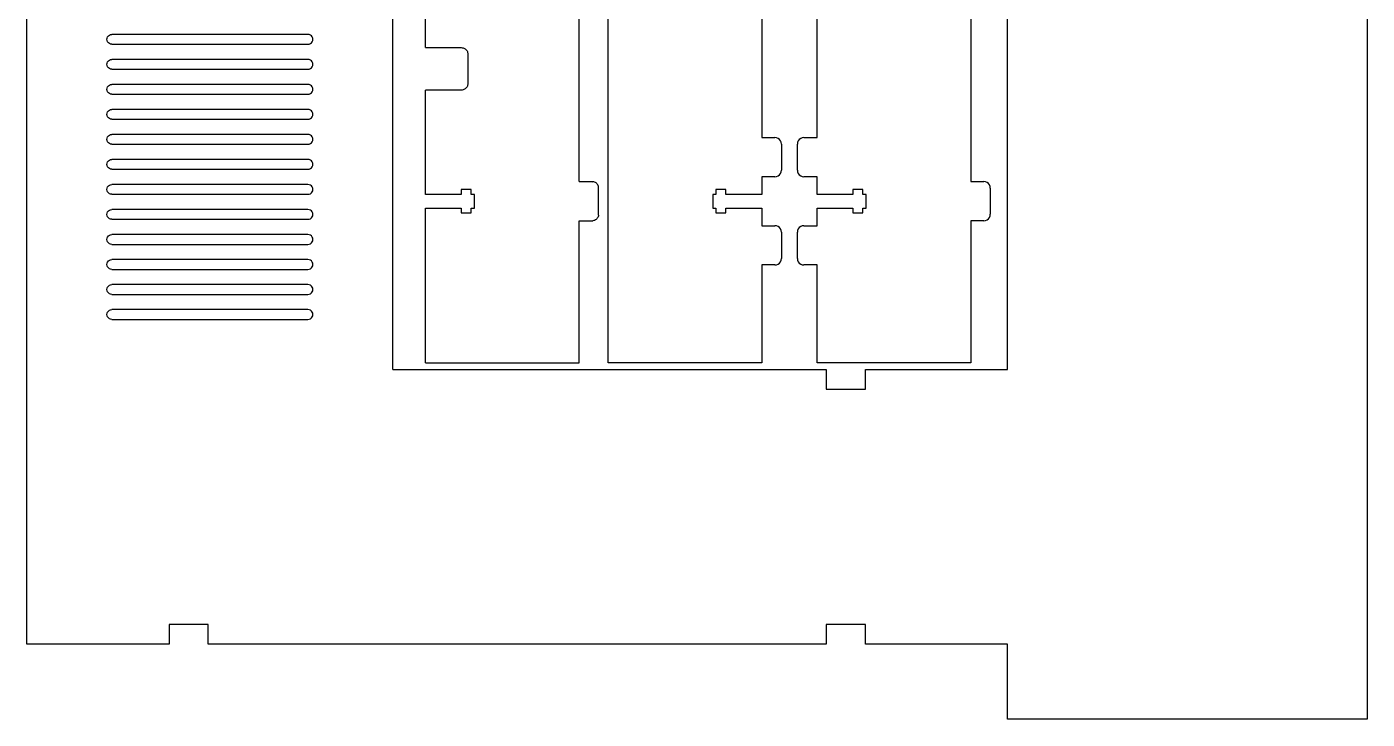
# Model space of a CAD drawing. Header units: metres. Extents: x 1334 to 1744, y -829 to -411.
# Drawn here: x 1333.9 to 1743.9, y -829.3 to -617.4 of the extents above; entities that cross this region are included whole.
import ezdxf

# ---------------------------------------------------------------- set-up
doc = ezdxf.new("R2010")
doc.units = ezdxf.units.M

msp = doc.modelspace()

# ---------------------------------------------------------------- linework, layer by layer
for p, q in [((1622.61, -475.8, 6), (1622.61, -664.8, 6)), ((1575.61, -651.3, 6), (1575.61, -489.3, 6)), ((1570.2, -651.89, 6), (1569.88, -652.3, 6)), ((1570.61, -651.57, 6), (1570.2, -651.89, 6)), ((1571.1, -651.37, 6), (1570.61, -651.57, 6)), ((1571.61, -651.3, 6), (1571.1, -651.37, 6)), ((1571.61, -651.3, 6), (1573.61, -651.3, 6)), ((1573.61, -651.3, 6), (1575.61, -651.3, 6)), ((1569.68, -652.78, 6), (1569.61, -653.3, 6)), ((1569.61, -661.3, 6), (1569.61, -653.3, 6)), ((1569.88, -652.3, 6), (1569.68, -652.78, 6)), ((1569.61, -661.3, 6), (1569.68, -661.82, 6)), ((1569.68, -661.82, 6), (1569.88, -662.3, 6)), ((1569.88, -662.3, 6), (1570.2, -662.71, 6)), ((1570.2, -662.71, 6), (1570.61, -663.03, 6)), ((1570.61, -663.03, 6), (1571.1, -663.23, 6)), ((1571.1, -663.23, 6), (1571.61, -663.3, 6)), ((1573.61, -663.3, 6), (1571.61, -663.3, 6)), ((1575.61, -663.3, 6), (1573.61, -663.3, 6)), ((1575.61, -668.7, 6), (1575.61, -663.3, 6)), ((1586.61, -667.2, 6), (1586.61, -668.7, 6)), ((1589.61, -667.2, 6), (1586.61, -667.2, 6)), ((1589.61, -668.7, 6), (1589.61, -667.2, 6)), ((1622.61, -664.8, 6), (1626.61, -664.8, 6)), ((1627.13, -664.87, 6), (1626.61, -664.8, 6)), ((1627.61, -665.07, 6), (1627.13, -664.87, 6)), ((1628.03, -665.39, 6), (1627.61, -665.07, 6)), ((1628.35, -665.8, 6), (1628.03, -665.39, 6)), ((1628.55, -666.28, 6), (1628.35, -665.8, 6)), ((1628.61, -666.8, 6), (1628.55, -666.28, 6)), ((1628.61, -666.8, 6), (1628.61, -674.8, 6)), ((1586.61, -668.7, 6), (1575.61, -668.7, 6)), ((1590.61, -668.7, 6), (1589.61, -668.7, 6)), ((1590.61, -672.9, 6), (1590.61, -668.7, 6)), ((1575.61, -672.9, 6), (1586.61, -672.9, 6)), ((1575.61, -678.3, 6), (1575.61, -672.9, 6)), ((1586.61, -672.9, 6), (1586.61, -674.4, 6)), ((1586.61, -674.4, 6), (1589.61, -674.4, 6)), ((1589.61, -672.9, 6), (1590.61, -672.9, 6)), ((1589.61, -674.4, 6), (1589.61, -672.9, 6)), ((1627.61, -676.53, 6), (1628.03, -676.21, 6)), ((1628.03, -676.21, 6), (1628.35, -675.8, 6)), ((1628.35, -675.8, 6), (1628.55, -675.32, 6)), ((1628.55, -675.32, 6), (1628.61, -674.8, 6)), ((1569.68, -679.78, 6), (1569.61, -680.3, 6)), ((1569.61, -688.3, 6), (1569.61, -680.3, 6)), ((1569.88, -679.3, 6), (1569.68, -679.78, 6)), ((1570.2, -678.89, 6), (1569.88, -679.3, 6)), ((1570.61, -678.57, 6), (1570.2, -678.89, 6)), ((1571.1, -678.37, 6), (1570.61, -678.57, 6)), ((1571.61, -678.3, 6), (1571.1, -678.37, 6)), ((1571.61, -678.3, 6), (1573.61, -678.3, 6)), ((1573.61, -678.3, 6), (1575.61, -678.3, 6)), ((1622.61, -676.8, 6), (1622.61, -720.3, 6)), ((1626.61, -676.8, 6), (1622.61, -676.8, 6)), ((1626.61, -676.8, 6), (1627.13, -676.73, 6)), ((1627.13, -676.73, 6), (1627.61, -676.53, 6)), ((1569.61, -688.3, 6), (1569.68, -688.82, 6)), ((1569.68, -688.82, 6), (1569.88, -689.3, 6)), ((1569.88, -689.3, 6), (1570.2, -689.71, 6)), ((1570.2, -689.71, 6), (1570.61, -690.03, 6)), ((1570.61, -690.03, 6), (1571.1, -690.23, 6)), ((1571.1, -690.23, 6), (1571.61, -690.3, 6)), ((1573.61, -690.3, 6), (1571.61, -690.3, 6)), ((1575.61, -690.3, 6), (1573.61, -690.3, 6)), ((1575.61, -720.3, 6), (1575.61, -690.3, 6)), ((1622.61, -720.3, 6), (1575.61, -720.3, 6))]:
    msp.add_line(p, q)
at = {"layer": '1'}
for p, q in [((1558.71, -489.3, 6), (1558.71, -651.3, 6)), ((1511.71, -720.3, 6), (1511.71, -614.3, 6)), ((1558.71, -651.3, 6), (1560.71, -651.3, 6)), ((1560.71, -651.3, 6), (1562.71, -651.3, 6)), ((1563.23, -651.37, 6), (1562.71, -651.3, 6)), ((1563.71, -651.57, 6), (1563.23, -651.37, 6)), ((1564.13, -651.89, 6), (1563.71, -651.57, 6)), ((1564.45, -652.3, 6), (1564.13, -651.89, 6)), ((1564.65, -652.78, 6), (1564.45, -652.3, 6)), ((1564.71, -653.3, 6), (1564.65, -652.78, 6)), ((1564.71, -653.3, 6), (1564.71, -661.3, 6)), ((1558.71, -663.3, 6), (1558.71, -668.7, 6)), ((1560.71, -663.3, 6), (1558.71, -663.3, 6)), ((1562.71, -663.3, 6), (1560.71, -663.3, 6)), ((1562.71, -663.3, 6), (1563.23, -663.23, 6)), ((1563.23, -663.23, 6), (1563.71, -663.03, 6)), ((1563.71, -663.03, 6), (1564.13, -662.71, 6)), ((1564.13, -662.71, 6), (1564.45, -662.3, 6)), ((1564.45, -662.3, 6), (1564.65, -661.82, 6)), ((1564.65, -661.82, 6), (1564.71, -661.3, 6)), ((1544.71, -667.2, 6), (1544.71, -668.7, 6)), ((1547.71, -667.2, 6), (1544.71, -667.2, 6)), ((1547.71, -668.7, 6), (1547.71, -667.2, 6)), ((1543.71, -668.7, 6), (1543.71, -672.9, 6)), ((1544.71, -668.7, 6), (1543.71, -668.7, 6)), ((1558.71, -668.7, 6), (1547.71, -668.7, 6)), ((1543.71, -672.9, 6), (1544.71, -672.9, 6)), ((1544.71, -672.9, 6), (1544.71, -674.4, 6)), ((1544.71, -674.4, 6), (1547.71, -674.4, 6)), ((1547.71, -672.9, 6), (1558.71, -672.9, 6)), ((1547.71, -674.4, 6), (1547.71, -672.9, 6)), ((1558.71, -672.9, 6), (1558.71, -678.3, 6)), ((1558.71, -678.3, 6), (1560.71, -678.3, 6)), ((1560.71, -678.3, 6), (1562.71, -678.3, 6)), ((1563.23, -678.37, 6), (1562.71, -678.3, 6)), ((1563.71, -678.57, 6), (1563.23, -678.37, 6)), ((1564.13, -678.89, 6), (1563.71, -678.57, 6)), ((1564.45, -679.3, 6), (1564.13, -678.89, 6)), ((1564.65, -679.78, 6), (1564.45, -679.3, 6)), ((1564.71, -680.3, 6), (1564.65, -679.78, 6)), ((1564.71, -680.3, 6), (1564.71, -688.3, 6)), ((1564.65, -688.82, 6), (1564.71, -688.3, 6)), ((1558.71, -690.3, 6), (1558.71, -720.3, 6)), ((1560.71, -690.3, 6), (1558.71, -690.3, 6)), ((1562.71, -690.3, 6), (1560.71, -690.3, 6)), ((1562.71, -690.3, 6), (1563.23, -690.23, 6)), ((1563.23, -690.23, 6), (1563.71, -690.03, 6)), ((1563.71, -690.03, 6), (1564.13, -689.71, 6)), ((1564.13, -689.71, 6), (1564.45, -689.3, 6)), ((1564.45, -689.3, 6), (1564.65, -688.82, 6)), ((1558.71, -720.3, 6), (1511.71, -720.3, 6))]:
    msp.add_line(p, q, dxfattribs=at)
at = {"layer": '2'}
for p, q in [((1743.9, -415.3, 6), (1743.9, -829.3, 6)), ((1333.9, -806.3, 6), (1333.9, -419.3, 6)), ((1445.9, -722.3, 6), (1445.9, -474.8, 6)), ((1633.9, -722.3, 6), (1633.9, -474.8, 6)), ((1358.4, -621.25, 6), (1358.45, -620.87, 6)), ((1358.45, -621.64, 6), (1358.4, -621.25, 6)), ((1358.45, -620.87, 6), (1358.6, -620.5, 6)), ((1358.6, -622, 6), (1358.45, -621.64, 6)), ((1358.6, -620.5, 6), (1358.84, -620.19, 6)), ((1358.84, -622.32, 6), (1358.6, -622, 6)), ((1358.84, -620.19, 6), (1359.15, -619.96, 6)), ((1359.15, -622.55, 6), (1358.84, -622.32, 6)), ((1359.15, -619.96, 6), (1359.51, -619.81, 6)), ((1359.51, -622.7, 6), (1359.15, -622.55, 6)), ((1359.51, -619.81, 6), (1359.9, -619.75, 6)), ((1359.9, -622.75, 6), (1359.51, -622.7, 6)), ((1419.9, -619.75, 6), (1359.9, -619.75, 6)), ((1359.9, -622.75, 6), (1419.9, -622.75, 6)), ((1420.29, -619.81, 6), (1419.9, -619.75, 6)), ((1419.9, -622.75, 6), (1420.29, -622.7, 6)), ((1420.65, -619.96, 6), (1420.29, -619.81, 6)), ((1420.29, -622.7, 6), (1420.65, -622.55, 6)), ((1420.96, -620.19, 6), (1420.65, -619.96, 6)), ((1420.65, -622.55, 6), (1420.96, -622.32, 6)), ((1421.2, -620.5, 6), (1420.96, -620.19, 6)), ((1420.96, -622.32, 6), (1421.2, -622, 6)), ((1421.35, -620.87, 6), (1421.2, -620.5, 6)), ((1421.2, -622, 6), (1421.35, -621.64, 6)), ((1421.4, -621.25, 6), (1421.35, -620.87, 6)), ((1421.35, -621.64, 6), (1421.4, -621.25, 6)), ((1358.4, -628.91, 6), (1358.45, -628.52, 6)), ((1358.45, -629.3, 6), (1358.4, -628.91, 6)), ((1358.45, -628.52, 6), (1358.6, -628.16, 6)), ((1358.6, -629.66, 6), (1358.45, -629.3, 6)), ((1358.6, -628.16, 6), (1358.84, -627.85, 6)), ((1358.84, -629.97, 6), (1358.6, -629.66, 6)), ((1358.84, -627.85, 6), (1359.15, -627.61, 6)), ((1359.15, -630.21, 6), (1358.84, -629.97, 6)), ((1359.15, -627.61, 6), (1359.51, -627.46, 6)), ((1359.51, -630.36, 6), (1359.15, -630.21, 6)), ((1359.51, -627.46, 6), (1359.9, -627.41, 6)), ((1359.9, -630.41, 6), (1359.51, -630.36, 6)), ((1419.9, -627.41, 6), (1359.9, -627.41, 6)), ((1359.9, -630.41, 6), (1419.9, -630.41, 6)), ((1420.29, -627.46, 6), (1419.9, -627.41, 6)), ((1419.9, -630.41, 6), (1420.29, -630.36, 6)), ((1420.65, -627.61, 6), (1420.29, -627.46, 6)), ((1420.29, -630.36, 6), (1420.65, -630.21, 6)), ((1420.96, -627.85, 6), (1420.65, -627.61, 6)), ((1420.65, -630.21, 6), (1420.96, -629.97, 6)), ((1421.2, -628.16, 6), (1420.96, -627.85, 6)), ((1420.96, -629.97, 6), (1421.2, -629.66, 6)), ((1421.35, -628.52, 6), (1421.2, -628.16, 6)), ((1421.2, -629.66, 6), (1421.35, -629.3, 6)), ((1421.4, -628.91, 6), (1421.35, -628.52, 6)), ((1421.35, -629.3, 6), (1421.4, -628.91, 6)), ((1358.84, -635.51, 6), (1359.15, -635.27, 6)), ((1359.15, -635.27, 6), (1359.51, -635.12, 6)), ((1359.51, -635.12, 6), (1359.9, -635.07, 6)), ((1419.9, -635.07, 6), (1359.9, -635.07, 6)), ((1420.29, -635.12, 6), (1419.9, -635.07, 6)), ((1420.65, -635.27, 6), (1420.29, -635.12, 6)), ((1420.96, -635.51, 6), (1420.65, -635.27, 6)), ((1358.4, -636.57, 6), (1358.45, -636.18, 6)), ((1358.45, -636.95, 6), (1358.4, -636.57, 6)), ((1358.45, -636.18, 6), (1358.6, -635.82, 6)), ((1358.6, -637.32, 6), (1358.45, -636.95, 6)), ((1358.6, -635.82, 6), (1358.84, -635.51, 6)), ((1358.84, -637.63, 6), (1358.6, -637.32, 6)), ((1359.15, -637.87, 6), (1358.84, -637.63, 6)), ((1359.51, -638.01, 6), (1359.15, -637.87, 6)), ((1359.9, -638.07, 6), (1359.51, -638.01, 6)), ((1359.9, -638.07, 6), (1419.9, -638.07, 6)), ((1419.9, -638.07, 6), (1420.29, -638.01, 6)), ((1420.29, -638.01, 6), (1420.65, -637.87, 6)), ((1420.65, -637.87, 6), (1420.96, -637.63, 6)), ((1421.2, -635.82, 6), (1420.96, -635.51, 6)), ((1420.96, -637.63, 6), (1421.2, -637.32, 6)), ((1421.35, -636.18, 6), (1421.2, -635.82, 6)), ((1421.2, -637.32, 6), (1421.35, -636.95, 6)), ((1421.4, -636.57, 6), (1421.35, -636.18, 6)), ((1421.35, -636.95, 6), (1421.4, -636.57, 6)), ((1358.45, -643.83, 6), (1358.6, -643.47, 6)), ((1358.6, -643.47, 6), (1358.84, -643.16, 6)), ((1358.84, -643.16, 6), (1359.15, -642.92, 6)), ((1359.15, -642.92, 6), (1359.51, -642.77, 6)), ((1359.51, -642.77, 6), (1359.9, -642.72, 6)), ((1419.9, -642.72, 6), (1359.9, -642.72, 6)), ((1420.29, -642.77, 6), (1419.9, -642.72, 6)), ((1420.65, -642.92, 6), (1420.29, -642.77, 6)), ((1420.96, -643.16, 6), (1420.65, -642.92, 6)), ((1421.2, -643.47, 6), (1420.96, -643.16, 6)), ((1421.35, -643.83, 6), (1421.2, -643.47, 6)), ((1358.4, -644.22, 6), (1358.45, -643.83, 6)), ((1358.45, -644.61, 6), (1358.4, -644.22, 6)), ((1358.6, -644.97, 6), (1358.45, -644.61, 6)), ((1358.84, -645.28, 6), (1358.6, -644.97, 6)), ((1359.15, -645.52, 6), (1358.84, -645.28, 6)), ((1359.51, -645.67, 6), (1359.15, -645.52, 6)), ((1359.9, -645.72, 6), (1359.51, -645.67, 6)), ((1359.9, -645.72, 6), (1419.9, -645.72, 6)), ((1419.9, -645.72, 6), (1420.29, -645.67, 6)), ((1420.29, -645.67, 6), (1420.65, -645.52, 6)), ((1420.65, -645.52, 6), (1420.96, -645.28, 6)), ((1420.96, -645.28, 6), (1421.2, -644.97, 6)), ((1421.2, -644.97, 6), (1421.35, -644.61, 6)), ((1421.4, -644.22, 6), (1421.35, -643.83, 6)), ((1421.35, -644.61, 6), (1421.4, -644.22, 6)), ((1358.4, -651.88, 6), (1358.45, -651.49, 6)), ((1358.45, -652.27, 6), (1358.4, -651.88, 6)), ((1358.45, -651.49, 6), (1358.6, -651.13, 6)), ((1358.6, -651.13, 6), (1358.84, -650.82, 6)), ((1358.84, -650.82, 6), (1359.15, -650.58, 6)), ((1359.15, -650.58, 6), (1359.51, -650.43, 6)), ((1359.51, -650.43, 6), (1359.9, -650.38, 6)), ((1419.9, -650.38, 6), (1359.9, -650.38, 6)), ((1420.29, -650.43, 6), (1419.9, -650.38, 6)), ((1420.65, -650.58, 6), (1420.29, -650.43, 6)), ((1420.96, -650.82, 6), (1420.65, -650.58, 6)), ((1421.2, -651.13, 6), (1420.96, -650.82, 6)), ((1421.35, -651.49, 6), (1421.2, -651.13, 6)), ((1421.4, -651.88, 6), (1421.35, -651.49, 6)), ((1421.35, -652.27, 6), (1421.4, -651.88, 6)), ((1358.6, -652.63, 6), (1358.45, -652.27, 6)), ((1358.84, -652.94, 6), (1358.6, -652.63, 6)), ((1359.15, -653.18, 6), (1358.84, -652.94, 6)), ((1359.51, -653.33, 6), (1359.15, -653.18, 6)), ((1359.9, -653.38, 6), (1359.51, -653.33, 6)), ((1359.9, -653.38, 6), (1419.9, -653.38, 6)), ((1419.9, -653.38, 6), (1420.29, -653.33, 6)), ((1420.29, -653.33, 6), (1420.65, -653.18, 6)), ((1420.65, -653.18, 6), (1420.96, -652.94, 6)), ((1420.96, -652.94, 6), (1421.2, -652.63, 6)), ((1421.2, -652.63, 6), (1421.35, -652.27, 6)), ((1358.4, -659.53, 6), (1358.45, -659.14, 6)), ((1358.45, -659.92, 6), (1358.4, -659.53, 6)), ((1358.45, -659.14, 6), (1358.6, -658.78, 6)), ((1358.6, -660.28, 6), (1358.45, -659.92, 6)), ((1358.6, -658.78, 6), (1358.84, -658.47, 6)), ((1358.84, -658.47, 6), (1359.15, -658.23, 6)), ((1359.15, -658.23, 6), (1359.51, -658.08, 6)), ((1359.51, -658.08, 6), (1359.9, -658.03, 6)), ((1419.9, -658.03, 6), (1359.9, -658.03, 6)), ((1420.29, -658.08, 6), (1419.9, -658.03, 6)), ((1420.65, -658.23, 6), (1420.29, -658.08, 6)), ((1420.96, -658.47, 6), (1420.65, -658.23, 6)), ((1421.2, -658.78, 6), (1420.96, -658.47, 6)), ((1421.35, -659.14, 6), (1421.2, -658.78, 6)), ((1421.2, -660.28, 6), (1421.35, -659.92, 6)), ((1421.4, -659.53, 6), (1421.35, -659.14, 6)), ((1421.35, -659.92, 6), (1421.4, -659.53, 6)), ((1358.84, -660.59, 6), (1358.6, -660.28, 6)), ((1359.15, -660.83, 6), (1358.84, -660.59, 6)), ((1359.51, -660.98, 6), (1359.15, -660.83, 6)), ((1359.9, -661.03, 6), (1359.51, -660.98, 6)), ((1359.9, -661.03, 6), (1419.9, -661.03, 6)), ((1419.9, -661.03, 6), (1420.29, -660.98, 6)), ((1420.29, -660.98, 6), (1420.65, -660.83, 6)), ((1420.65, -660.83, 6), (1420.96, -660.59, 6)), ((1420.96, -660.59, 6), (1421.2, -660.28, 6)), ((1358.4, -667.19, 6), (1358.45, -666.8, 6)), ((1358.45, -667.58, 6), (1358.4, -667.19, 6)), ((1358.45, -666.8, 6), (1358.6, -666.44, 6)), ((1358.6, -667.94, 6), (1358.45, -667.58, 6)), ((1358.6, -666.44, 6), (1358.84, -666.13, 6)), ((1358.84, -668.25, 6), (1358.6, -667.94, 6)), ((1358.84, -666.13, 6), (1359.15, -665.89, 6)), ((1359.15, -668.49, 6), (1358.84, -668.25, 6)), ((1359.15, -665.89, 6), (1359.51, -665.74, 6)), ((1359.51, -665.74, 6), (1359.9, -665.69, 6)), ((1419.9, -665.69, 6), (1359.9, -665.69, 6)), ((1420.29, -665.74, 6), (1419.9, -665.69, 6)), ((1420.65, -665.89, 6), (1420.29, -665.74, 6)), ((1420.96, -666.13, 6), (1420.65, -665.89, 6)), ((1420.65, -668.49, 6), (1420.96, -668.25, 6)), ((1421.2, -666.44, 6), (1420.96, -666.13, 6)), ((1420.96, -668.25, 6), (1421.2, -667.94, 6)), ((1421.35, -666.8, 6), (1421.2, -666.44, 6)), ((1421.2, -667.94, 6), (1421.35, -667.58, 6)), ((1421.4, -667.19, 6), (1421.35, -666.8, 6)), ((1421.35, -667.58, 6), (1421.4, -667.19, 6)), ((1359.51, -668.64, 6), (1359.15, -668.49, 6)), ((1359.9, -668.69, 6), (1359.51, -668.64, 6)), ((1359.9, -668.69, 6), (1419.9, -668.69, 6)), ((1419.9, -668.69, 6), (1420.29, -668.64, 6)), ((1420.29, -668.64, 6), (1420.65, -668.49, 6)), ((1358.4, -674.84, 6), (1358.45, -674.46, 6)), ((1358.45, -675.23, 6), (1358.4, -674.84, 6)), ((1358.45, -674.46, 6), (1358.6, -674.09, 6)), ((1358.6, -675.59, 6), (1358.45, -675.23, 6)), ((1358.6, -674.09, 6), (1358.84, -673.78, 6)), ((1358.84, -675.9, 6), (1358.6, -675.59, 6)), ((1358.84, -673.78, 6), (1359.15, -673.54, 6)), ((1359.15, -676.14, 6), (1358.84, -675.9, 6)), ((1359.15, -673.54, 6), (1359.51, -673.39, 6)), ((1359.51, -676.29, 6), (1359.15, -676.14, 6)), ((1359.51, -673.39, 6), (1359.9, -673.34, 6)), ((1359.9, -676.34, 6), (1359.51, -676.29, 6)), ((1419.9, -673.34, 6), (1359.9, -673.34, 6)), ((1359.9, -676.34, 6), (1419.9, -676.34, 6)), ((1420.29, -673.39, 6), (1419.9, -673.34, 6)), ((1419.9, -676.34, 6), (1420.29, -676.29, 6)), ((1420.65, -673.54, 6), (1420.29, -673.39, 6)), ((1420.29, -676.29, 6), (1420.65, -676.14, 6)), ((1420.96, -673.78, 6), (1420.65, -673.54, 6)), ((1420.65, -676.14, 6), (1420.96, -675.9, 6)), ((1421.2, -674.09, 6), (1420.96, -673.78, 6)), ((1420.96, -675.9, 6), (1421.2, -675.59, 6)), ((1421.35, -674.46, 6), (1421.2, -674.09, 6)), ((1421.2, -675.59, 6), (1421.35, -675.23, 6)), ((1421.4, -674.84, 6), (1421.35, -674.46, 6)), ((1421.35, -675.23, 6), (1421.4, -674.84, 6)), ((1358.4, -682.5, 6), (1358.45, -682.11, 6)), ((1358.45, -682.89, 6), (1358.4, -682.5, 6)), ((1358.45, -682.11, 6), (1358.6, -681.75, 6)), ((1358.6, -683.25, 6), (1358.45, -682.89, 6)), ((1358.6, -681.75, 6), (1358.84, -681.44, 6)), ((1358.84, -683.56, 6), (1358.6, -683.25, 6)), ((1358.84, -681.44, 6), (1359.15, -681.2, 6)), ((1359.15, -683.8, 6), (1358.84, -683.56, 6)), ((1359.15, -681.2, 6), (1359.51, -681.05, 6)), ((1359.51, -683.95, 6), (1359.15, -683.8, 6)), ((1359.51, -681.05, 6), (1359.9, -681, 6)), ((1359.9, -684, 6), (1359.51, -683.95, 6)), ((1419.9, -681, 6), (1359.9, -681, 6)), ((1359.9, -684, 6), (1419.9, -684, 6)), ((1420.29, -681.05, 6), (1419.9, -681, 6)), ((1419.9, -684, 6), (1420.29, -683.95, 6)), ((1420.65, -681.2, 6), (1420.29, -681.05, 6)), ((1420.29, -683.95, 6), (1420.65, -683.8, 6)), ((1420.96, -681.44, 6), (1420.65, -681.2, 6)), ((1420.65, -683.8, 6), (1420.96, -683.56, 6)), ((1421.2, -681.75, 6), (1420.96, -681.44, 6)), ((1420.96, -683.56, 6), (1421.2, -683.25, 6)), ((1421.35, -682.11, 6), (1421.2, -681.75, 6)), ((1421.2, -683.25, 6), (1421.35, -682.89, 6)), ((1421.4, -682.5, 6), (1421.35, -682.11, 6)), ((1421.35, -682.89, 6), (1421.4, -682.5, 6)), ((1359.15, -688.86, 6), (1359.51, -688.71, 6)), ((1359.51, -688.71, 6), (1359.9, -688.65, 6)), ((1419.9, -688.65, 6), (1359.9, -688.65, 6)), ((1420.29, -688.71, 6), (1419.9, -688.65, 6)), ((1420.65, -688.86, 6), (1420.29, -688.71, 6)), ((1358.4, -690.15, 6), (1358.45, -689.77, 6)), ((1358.45, -690.54, 6), (1358.4, -690.15, 6)), ((1358.45, -689.77, 6), (1358.6, -689.4, 6)), ((1358.6, -690.9, 6), (1358.45, -690.54, 6)), ((1358.6, -689.4, 6), (1358.84, -689.09, 6)), ((1358.84, -691.22, 6), (1358.6, -690.9, 6)), ((1358.84, -689.09, 6), (1359.15, -688.86, 6)), ((1359.15, -691.45, 6), (1358.84, -691.22, 6)), ((1359.51, -691.6, 6), (1359.15, -691.45, 6)), ((1359.9, -691.65, 6), (1359.51, -691.6, 6)), ((1359.9, -691.65, 6), (1419.9, -691.65, 6)), ((1419.9, -691.65, 6), (1420.29, -691.6, 6)), ((1420.29, -691.6, 6), (1420.65, -691.45, 6)), ((1420.96, -689.09, 6), (1420.65, -688.86, 6)), ((1420.65, -691.45, 6), (1420.96, -691.22, 6)), ((1421.2, -689.4, 6), (1420.96, -689.09, 6)), ((1420.96, -691.22, 6), (1421.2, -690.9, 6)), ((1421.35, -689.77, 6), (1421.2, -689.4, 6)), ((1421.2, -690.9, 6), (1421.35, -690.54, 6)), ((1421.4, -690.15, 6), (1421.35, -689.77, 6)), ((1421.35, -690.54, 6), (1421.4, -690.15, 6)), ((1358.6, -697.06, 6), (1358.84, -696.75, 6)), ((1358.84, -696.75, 6), (1359.15, -696.51, 6)), ((1359.15, -696.51, 6), (1359.51, -696.36, 6)), ((1359.51, -696.36, 6), (1359.9, -696.31, 6)), ((1419.9, -696.31, 6), (1359.9, -696.31, 6)), ((1420.29, -696.36, 6), (1419.9, -696.31, 6)), ((1420.65, -696.51, 6), (1420.29, -696.36, 6)), ((1420.96, -696.75, 6), (1420.65, -696.51, 6)), ((1421.2, -697.06, 6), (1420.96, -696.75, 6)), ((1358.4, -697.81, 6), (1358.45, -697.42, 6)), ((1358.45, -698.2, 6), (1358.4, -697.81, 6)), ((1358.45, -697.42, 6), (1358.6, -697.06, 6)), ((1358.6, -698.56, 6), (1358.45, -698.2, 6)), ((1358.84, -698.87, 6), (1358.6, -698.56, 6)), ((1359.15, -699.11, 6), (1358.84, -698.87, 6)), ((1359.51, -699.26, 6), (1359.15, -699.11, 6)), ((1359.9, -699.31, 6), (1359.51, -699.26, 6)), ((1359.9, -699.31, 6), (1419.9, -699.31, 6)), ((1419.9, -699.31, 6), (1420.29, -699.26, 6)), ((1420.29, -699.26, 6), (1420.65, -699.11, 6)), ((1420.65, -699.11, 6), (1420.96, -698.87, 6)), ((1420.96, -698.87, 6), (1421.2, -698.56, 6)), ((1421.35, -697.42, 6), (1421.2, -697.06, 6)), ((1421.2, -698.56, 6), (1421.35, -698.2, 6)), ((1421.4, -697.81, 6), (1421.35, -697.42, 6)), ((1421.35, -698.2, 6), (1421.4, -697.81, 6)), ((1358.4, -705.47, 6), (1358.45, -705.08, 6)), ((1358.45, -705.08, 6), (1358.6, -704.72, 6)), ((1358.6, -704.72, 6), (1358.84, -704.41, 6)), ((1358.84, -704.41, 6), (1359.15, -704.17, 6)), ((1359.15, -704.17, 6), (1359.51, -704.02, 6)), ((1359.51, -704.02, 6), (1359.9, -703.97, 6)), ((1419.9, -703.97, 6), (1359.9, -703.97, 6)), ((1420.29, -704.02, 6), (1419.9, -703.97, 6)), ((1420.65, -704.17, 6), (1420.29, -704.02, 6)), ((1420.96, -704.41, 6), (1420.65, -704.17, 6)), ((1421.2, -704.72, 6), (1420.96, -704.41, 6)), ((1421.35, -705.08, 6), (1421.2, -704.72, 6)), ((1421.4, -705.47, 6), (1421.35, -705.08, 6)), ((1358.45, -705.85, 6), (1358.4, -705.47, 6)), ((1358.6, -706.22, 6), (1358.45, -705.85, 6)), ((1358.84, -706.53, 6), (1358.6, -706.22, 6)), ((1359.15, -706.76, 6), (1358.84, -706.53, 6)), ((1359.51, -706.91, 6), (1359.15, -706.76, 6)), ((1359.9, -706.97, 6), (1359.51, -706.91, 6)), ((1359.9, -706.97, 6), (1419.9, -706.97, 6)), ((1419.9, -706.97, 6), (1420.29, -706.91, 6)), ((1420.29, -706.91, 6), (1420.65, -706.76, 6)), ((1420.65, -706.76, 6), (1420.96, -706.53, 6)), ((1420.96, -706.53, 6), (1421.2, -706.22, 6)), ((1421.2, -706.22, 6), (1421.35, -705.85, 6)), ((1421.35, -705.85, 6), (1421.4, -705.47, 6)), ((1445.9, -722.3, 6), (1578.4, -722.3, 6)), ((1578.4, -722.3, 6), (1578.4, -728.3, 6)), ((1590.4, -722.3, 6), (1633.9, -722.3, 6)), ((1590.4, -728.3, 6), (1590.4, -722.3, 6)), ((1578.4, -728.3, 6), (1590.4, -728.3, 6)), ((1377.4, -800.3, 6), (1377.4, -806.3, 6)), ((1389.4, -800.3, 6), (1377.4, -800.3, 6)), ((1389.4, -806.3, 6), (1389.4, -800.3, 6)), ((1578.4, -800.3, 6), (1578.4, -806.3, 6)), ((1590.4, -800.3, 6), (1578.4, -800.3, 6)), ((1590.4, -806.3, 6), (1590.4, -800.3, 6)), ((1377.4, -806.3, 6), (1333.9, -806.3, 6)), ((1578.4, -806.3, 6), (1389.4, -806.3, 6)), ((1633.9, -806.3, 6), (1590.4, -806.3, 6)), ((1633.9, -829.3, 6), (1633.9, -806.3, 6)), ((1743.9, -829.3, 6), (1633.9, -829.3, 6))]:
    msp.add_line(p, q, dxfattribs=at)
at = {"layer": '3'}
for p, q in [((1502.81, -664.8, 6), (1502.81, -413.3, 6)), ((1455.81, -623.8, 6), (1455.81, -571.8, 6)), ((1455.81, -623.8, 6), (1466.81, -623.8, 6)), ((1466.81, -623.8, 6), (1467.08, -623.82, 6)), ((1467.08, -623.82, 6), (1467.33, -623.87, 6)), ((1467.33, -623.87, 6), (1467.58, -623.95, 6)), ((1467.58, -623.95, 6), (1467.81, -624.07, 6)), ((1467.81, -624.07, 6), (1468.03, -624.21, 6)), ((1468.03, -624.21, 6), (1468.23, -624.39, 6)), ((1468.23, -624.39, 6), (1468.4, -624.58, 6)), ((1468.4, -624.58, 6), (1468.55, -624.8, 6)), ((1468.55, -624.8, 6), (1468.66, -625.03, 6)), ((1468.66, -625.03, 6), (1468.75, -625.28, 6)), ((1468.75, -625.28, 6), (1468.8, -625.54, 6)), ((1468.8, -625.54, 6), (1468.81, -625.8, 6)), ((1468.81, -625.8, 6), (1468.81, -634.8, 6)), ((1468.75, -635.32, 6), (1468.66, -635.57, 6)), ((1468.8, -635.06, 6), (1468.75, -635.32, 6)), ((1468.81, -634.8, 6), (1468.8, -635.06, 6)), ((1455.81, -668.7, 6), (1455.81, -636.8, 6)), ((1466.81, -636.8, 6), (1455.81, -636.8, 6)), ((1467.08, -636.78, 6), (1466.81, -636.8, 6)), ((1467.33, -636.73, 6), (1467.08, -636.78, 6)), ((1467.58, -636.65, 6), (1467.33, -636.73, 6)), ((1467.81, -636.53, 6), (1467.58, -636.65, 6)), ((1468.03, -636.39, 6), (1467.81, -636.53, 6)), ((1468.23, -636.21, 6), (1468.03, -636.39, 6)), ((1468.4, -636.02, 6), (1468.23, -636.21, 6)), ((1468.55, -635.8, 6), (1468.4, -636.02, 6)), ((1468.66, -635.57, 6), (1468.55, -635.8, 6)), ((1466.81, -667.2, 6), (1466.81, -668.7, 6)), ((1469.81, -667.2, 6), (1466.81, -667.2, 6)), ((1469.81, -668.7, 6), (1469.81, -667.2, 6)), ((1502.81, -664.8, 6), (1506.81, -664.8, 6)), ((1506.81, -664.8, 6), (1507.08, -664.82, 6)), ((1507.33, -664.87, 6), (1507.08, -664.82, 6)), ((1507.58, -664.95, 6), (1507.33, -664.87, 6)), ((1507.81, -665.07, 6), (1507.58, -664.95, 6)), ((1508.03, -665.21, 6), (1507.81, -665.07, 6)), ((1508.23, -665.39, 6), (1508.03, -665.21, 6)), ((1508.4, -665.58, 6), (1508.23, -665.39, 6)), ((1508.55, -665.8, 6), (1508.4, -665.58, 6)), ((1508.66, -666.03, 6), (1508.55, -665.8, 6)), ((1508.75, -666.28, 6), (1508.66, -666.03, 6)), ((1508.8, -666.54, 6), (1508.75, -666.28, 6)), ((1508.81, -666.8, 6), (1508.8, -666.54, 6)), ((1508.81, -674.8, 6), (1508.81, -666.8, 6)), ((1466.81, -668.7, 6), (1455.81, -668.7, 6)), ((1470.81, -668.7, 6), (1469.81, -668.7, 6)), ((1470.81, -672.9, 6), (1470.81, -668.7, 6)), ((1455.81, -672.9, 6), (1466.81, -672.9, 6)), ((1455.81, -720.3, 6), (1455.81, -672.9, 6)), ((1466.81, -672.9, 6), (1466.81, -674.4, 6)), ((1466.81, -674.4, 6), (1469.81, -674.4, 6)), ((1469.81, -672.9, 6), (1470.81, -672.9, 6)), ((1469.81, -674.4, 6), (1469.81, -672.9, 6)), ((1508.03, -676.39, 6), (1507.81, -676.53, 6)), ((1508.23, -676.21, 6), (1508.03, -676.39, 6)), ((1508.4, -676.02, 6), (1508.23, -676.21, 6)), ((1508.55, -675.8, 6), (1508.4, -676.02, 6)), ((1508.66, -675.57, 6), (1508.55, -675.8, 6)), ((1508.75, -675.32, 6), (1508.66, -675.57, 6)), ((1508.8, -675.06, 6), (1508.75, -675.32, 6)), ((1508.8, -675.06, 6), (1508.81, -674.8, 6)), ((1502.81, -720.3, 6), (1502.81, -676.8, 6)), ((1502.81, -676.8, 6), (1506.81, -676.8, 6)), ((1506.81, -676.8, 6), (1507.08, -676.78, 6)), ((1507.33, -676.73, 6), (1507.08, -676.78, 6)), ((1507.58, -676.65, 6), (1507.33, -676.73, 6)), ((1507.81, -676.53, 6), (1507.58, -676.65, 6)), ((1455.81, -720.3, 6), (1502.81, -720.3, 6))]:
    msp.add_line(p, q, dxfattribs=at)

doc.saveas('drawing.dxf')
